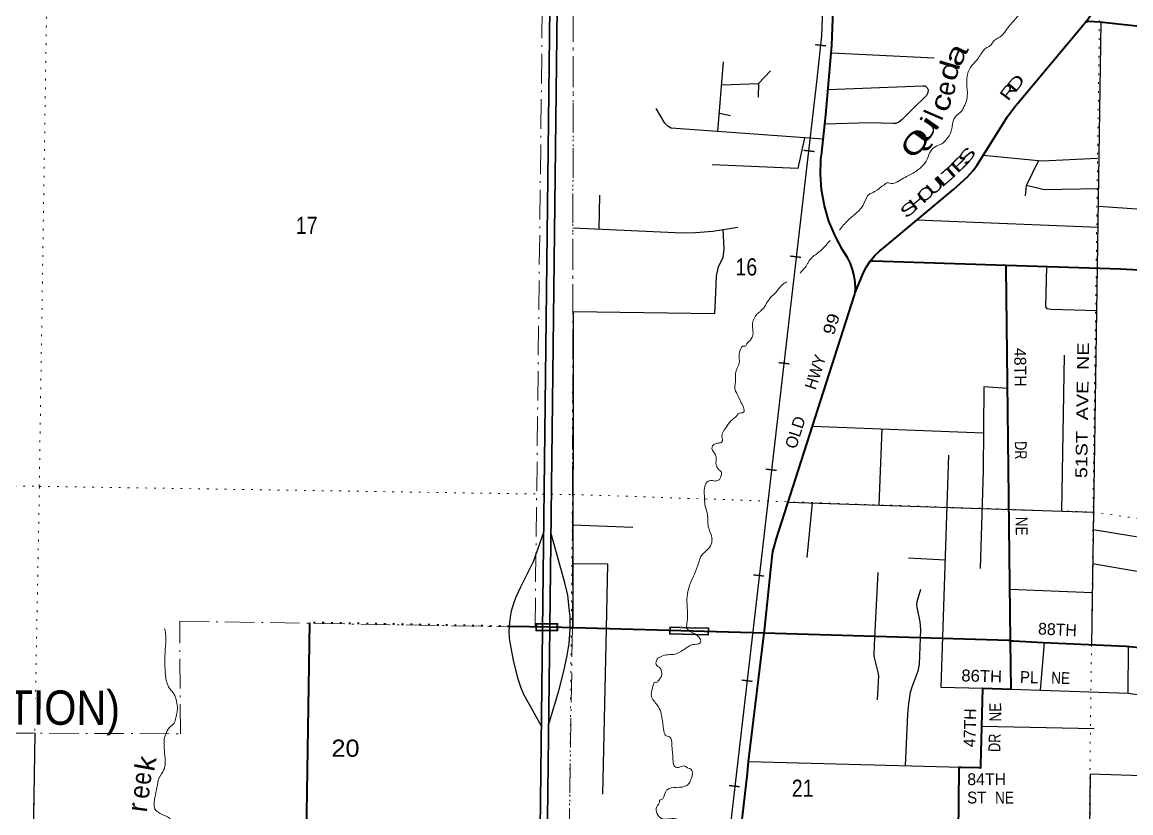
# Model space of a CAD drawing. Header units: feet. Extents: x -493433 to -244333, y 184684 to 373072.
# Drawn here: x -296858 to -285549, y 211413 to 219474 of the extents above; entities that cross this region are included whole.
import ezdxf
from ezdxf.enums import TextEntityAlignment as Align

# ---------------------------------------------------------------- set-up
doc = ezdxf.new("R2010")
doc.units = ezdxf.units.FT
doc.header["$LTSCALE"] = 60
doc.linetypes.add('DOT_DASHED', pattern=[7.7, 5, -1.2, 0.3, -1.2])
doc.linetypes.add('DOTTED', pattern=[1.5, 0.3, -1.2])
for name, color, linetype, lineweight in [('18', 7, 'Continuous', 35), ('19', 7, 'Continuous', 25), ('26', 7, 'Continuous', 40), ('27', 7, 'Continuous', 13), ('29', 7, 'Continuous', 25), ('30', 7, 'Continuous', 13), ('34', 7, 'Continuous', 13), ('39', 7, 'Continuous', 13), ('41', 7, 'Continuous', 13), ('44', 7, 'DOT_DASHED', 13), ('53', 7, 'DOTTED', 40), ('55', 7, 'Continuous', 13), ('61', 7, 'Continuous', 13), ('7', 7, 'DOTTED', 13)]:
    doc.layers.add(name, color=color, linetype=linetype, lineweight=lineweight)

msp = doc.modelspace()

# ---------------------------------------------------------------- linework, layer by layer
at = {"layer": '18'}
for points in [[(-291642.88, 205662.95), (-291597.07, 209410.57), (-291592.3, 209809.74), (-291454.51, 221352.82), (-291450.9, 221654.42), (-291451.19, 221679.42)], [(-291475.57, 213305.47), (-291379.59, 221345.94), (-291379.39, 221453.13)], [(-291568.95, 205626.01), (-291566.95, 205651.01), (-291518.85, 209680.13), (-291475.57, 213305.47)]]:
    msp.add_lwpolyline(points, dxfattribs=at)
at = {"layer": '19'}
for points in [[(-291539.04, 214271.76), (-291646.32, 213972.74), (-291774.98, 213712.35), (-291820.87, 213611.26), (-291842.08, 213556.82), (-291869.75, 213468.23), (-291884.5, 213388.87), (-291892.27, 213269.08), (-291889.11, 213192.3), (-291879.89, 213131.4), (-291849.31, 212970.89), (-291804.27, 212788.12), (-291774.76, 212697.69), (-291743.41, 212622.02), (-291562.56, 212300.93)], [(-291487.49, 212306.76), (-291382.6, 212655.75), (-291333.96, 212856.41), (-291297.07, 213016.97), (-291278.63, 213140.63), (-291268.19, 213284.74), (-291268.48, 213412.86), (-291276.64, 213496.51), (-291292.46, 213630.64), (-291322.2, 213758.8), (-291464.05, 214270.64)]]:
    msp.add_lwpolyline(points, dxfattribs=at)
at = {"layer": '26'}
for p, q in [((-291475.57, 213305.47), (-291889.41, 213313.21)), ((-289288.95, 213242.85), (-291475.57, 213305.47))]:
    msp.add_line(p, q, dxfattribs=at)
for points in [[(-288444.36, 217082.24), (-288489.44, 217152.25), (-288566.59, 217295.85), (-288628.31, 217446.72), (-288673.92, 217603.23), (-288702.92, 217763.64), (-288714.99, 217926.2), (-288710.77, 218064.14), (-288710, 218089.14), (-288705.29, 218114.14), (-288660.53, 218530.1), (-288599.73, 219236.41), (-288572.33, 219962.88), (-288571.32, 219991.57), (-288575.51, 220147.02), (-288595.91, 220301.17), (-288605.37, 220347.62), (-288670.7, 220672.76), (-289027.09, 222224.04)], [(-286014.06, 219471.62), (-285984.87, 219507.96), (-285956.2, 219549), (-285927.26, 219601.34), (-285903.95, 219656.41), (-285886.53, 219713.62), (-285875.18, 219772.33), (-285870.03, 219831.91), (-285838.79, 222100.86)], [(-288207.39, 217036.71), (-288163.13, 217090.69), (-288113.37, 217139.85), (-288058.74, 217183.53), (-287358.56, 217769.2), (-287217.35, 217894.65), (-287157.72, 217961.42), (-287121.01, 218011.39), (-286850.32, 218442.58), (-286805.68, 218511.6), (-286742.12, 218597.93), (-286723.77, 218622.86), (-286702.81, 218647.93), (-286025.48, 219457.96), (-286014.06, 219471.62)], [(-280495.63, 219175.08), (-283147.97, 219177.46), (-285866.37, 219474.76), (-285978.92, 219481.47), (-286014.06, 219471.62)], [(-288361.56, 216716.67), (-288358.95, 216741.67), (-288358.31, 216758.54), (-288360.98, 216824.34), (-288370.51, 216889.51), (-288386.81, 216953.33), (-288409.68, 217015.09), (-288438.88, 217074.13), (-288474.1, 217129.79)], [(-288361.56, 216716.67), (-288351.01, 216741.67), (-288271.51, 216930.09), (-288245.93, 216978.17), (-288207.48, 217036.6), (-288207.39, 217036.71)], [(-286822.02, 216992.58), (-288179.63, 217035.82), (-288207.39, 217036.71)], [(-286775.45, 213162.45), (-286821.79, 216973.39), (-286822.02, 216992.58)], [(-280446.01, 216586.49), (-280471.01, 216589.18), (-285347.41, 216938.37), (-285468.24, 216946.37), (-285655.57, 216955.42), (-286822.02, 216992.58)], [(-289288.95, 213242.85), (-289285.65, 213268.39), (-289220.36, 213895.27), (-289203.14, 214051.18), (-289200.39, 214076.09), (-289194.03, 214101.18), (-289181.61, 214150.21), (-289175.23, 214175.36), (-289167.25, 214200.21), (-288367.32, 216691.67), (-288361.56, 216716.67)], [(-294040.88, 206001.7), (-294040.48, 206026.69), (-293923.8, 213351.28)], [(-289586.82, 210617.06), (-289584.85, 210641.93), (-289565.46, 210897.83), (-289459.64, 211815.83), (-289450.1, 211935.38), (-289292.03, 213218.39), (-289288.95, 213242.85)], [(-286775.45, 213162.45), (-286795.09, 213171.43), (-289288.95, 213242.85)], [(-287314.55, 210564.1), (-287300.01, 211853.54), (-287299.73, 211878.49), (-287276.8, 211877.92), (-287103.14, 211873.58), (-287078.14, 211872.95), (-287077.51, 211897.93), (-287057.64, 212683.15), (-286769.52, 212674.49), (-286775.45, 213162.45)], [(-280468.39, 212760.91), (-280493.39, 212757.38), (-282227.76, 212821.15), (-284535.09, 212999.46), (-285595.75, 213107.26), (-286443.77, 213147.12), (-286745.09, 213161.28), (-286775.45, 213162.45)]]:
    msp.add_lwpolyline(points, dxfattribs=at)
at = {"layer": '29'}
for p, q in [((-285856.42, 219473.67), (-285949.83, 213126.19)), ((-289761.52, 218358.15), (-289703.28, 219069.44)), ((-288602.56, 219161.48), (-287556.1, 219111.29)), ((-289348.42, 218847.61), (-289351.44, 218708.73)), ((-289746.13, 218546.12), (-289633.17, 218523.41)), ((-290968.89, 217711.09), (-290975.31, 217363.84)), ((-285879.84, 217598.49), (-285054.23, 217540.25)), ((-285882.55, 217381.65), (-287733.09, 217455.92)), ((-291237.66, 216521.67), (-291239.96, 213302.94)), ((-286228.48, 216078.62), (-286257.71, 214489.62)), ((-288796.49, 215354.98), (-287052.47, 215286)), ((-288088.83, 215326.99), (-288120.63, 214550.79)), ((-289042.38, 214580.76), (-285936.63, 214479.77)), ((-288799.22, 214572.85), (-288853.04, 214016.81)), ((-291239.21, 214348.53), (-290630.22, 214326.56)), ((-287443.45, 213987.72), (-287817.73, 214007.8)), ((-285942.01, 213657.46), (-286781.85, 213688.38)), ((-290899.48, 213288.97), (-290939.46, 211603.1)), ((-286471.6, 212663.84), (-286429.71, 213146.46)), ((-285574.78, 212631.77), (-285572.25, 213106.16)), ((-287067.45, 212295.45), (-285923.87, 212271.77)), ((-296728.04, 212224.73), (-296840.77, 205069.14)), ((-289450.2, 211934.58), (-287276.8, 211877.92))]:
    msp.add_line(p, q, dxfattribs=at)
for points in [[(-289722.39, 218836), (-289348.42, 218847.61), (-289223.29, 218979.63)], [(-288638.21, 218789.36), (-287669.35, 218826.54), (-287648.32, 218824.04), (-287625.47, 218805.72), (-287616.22, 218783.79), (-287618.79, 218755.39), (-287634.71, 218727.16), (-287778.25, 218583.34), (-287884.14, 218477.62), (-287916.47, 218454.51), (-287945.34, 218441.81), (-287973.56, 218439.72), (-288211.81, 218449.38), (-288670.78, 218434.82)], [(-288687.41, 218280.28), (-290236.93, 218392.62), (-290272.23, 218412.92), (-290302.64, 218445.4), (-290391.66, 218594.97)], [(-288878.31, 218294.12), (-288944.21, 217981.25), (-289819.1, 218019.38)], [(-287054.33, 218117.6), (-286456.32, 218059.05), (-285888.05, 218088.69)], [(-286493.2, 218057.13), (-286616.39, 217804.47), (-286627.14, 217703.88)], [(-285877.63, 217775.52), (-286434.44, 217764.99), (-286614.49, 217808.37)], [(-291239.98, 217375.9), (-290120.58, 217324.88), (-289990.48, 217330.39), (-289812.03, 217342.92), (-289559.38, 217385.5)], [(-289711.73, 217359.82), (-289699.47, 217164.03), (-289711.89, 217070.48), (-289759.52, 216979.18), (-289779.31, 216887.74), (-289786.59, 216714.66), (-289796.16, 216501.33), (-291237.66, 216521.67)], [(-286410.26, 216979.46), (-286421.14, 216571.12), (-286406.02, 216555.18), (-286363.24, 216546.57), (-285893.12, 216535.42)], [(-284485.94, 216876.68), (-284512.27, 215245.66), (-284522.46, 215183.84), (-284577.89, 215022.09), (-284588.45, 214960.32), (-284621.97, 214485.45), (-284621.77, 214409.76), (-284612.53, 214361.24), (-284601.12, 214324.26), (-284549.7, 214235.33), (-284526.53, 214116.4), (-284593.81, 211763.53), (-285965.32, 211807.02), (-286011.06, 207872.71)], [(-286806.8, 215740.39), (-287047.93, 215756.02), (-287056.19, 214900.5), (-287085.5, 213904.21)], [(-287407.51, 215057.89), (-287486.87, 212695.03), (-287057.64, 212683.15)], [(-285932.55, 214300.49), (-285332.97, 214204.39), (-285312.34, 214185.64), (-285317.45, 214135.84), (-285353.13, 213912.63), (-285390.87, 213876), (-285427.59, 213862.8), (-285939.75, 213952.18)], [(-291239.49, 213956.13), (-290888.9, 213952.24), (-290899.48, 213288.97)], [(-288131.2, 213862.96), (-288162.08, 213200.86), (-288171.65, 213037.23), (-288169.49, 213009.66), (-288128.62, 212846.32), (-288123.15, 212810.79), (-288136.69, 212564.54)], [(-287693.89, 213688.89), (-287732.82, 213564.07), (-287735.13, 213531.72), (-287733.26, 213507.98), (-287700.31, 213358.78), (-287695.87, 213282.16), (-287709.72, 212928.63), (-287722, 212857.66), (-287781.32, 212695.25), (-287799.7, 212638.76), (-287818.28, 212528.88), (-287827.35, 212417.5), (-287851.63, 211892.91)], [(-286769.52, 212674.49), (-285574.78, 212631.77), (-284990.6, 212549.31)]]:
    msp.add_lwpolyline(points, dxfattribs=at)
at = {"layer": '34'}
msp.add_lwpolyline([(-285932.72, 231333.5), (-288881.73, 226631.86), (-289071.6, 226213.46), (-289192.32, 225834.27), (-289282.81, 225454.6), (-289397.99, 224647.82), (-289422.44, 224236.85), (-289414.16, 223724.53), (-289385.3, 223371.18), (-288697.86, 220347.54), (-288674.25, 220046.71), (-288703.37, 219331.36), (-288752.49, 218888.53), (-290469.09, 204080.21), (-290521.96, 203655.65), (-290626.98, 202983.94), (-290751.57, 202350.85), (-292908.06, 191299.17), (-292856.04, 191143.11), (-292749.33, 191004.31)], dxfattribs=at)
at = {"layer": '34', "lineweight": 25}
msp.add_lwpolyline([(-288684.18, 219865.85), (-288704.4, 219337.36), (-288753.52, 218894.56), (-290470.12, 204086.25), (-290522.98, 203661.71), (-290628, 202990.03), (-290752.59, 202356.96), (-290821.23, 202004.74)], dxfattribs=at)
at = {"layer": '39'}
for points in [[(-286567.13, 220373.18), (-286553.52, 220311.06), (-286584.12, 220156.28), (-286613.7, 220068.04), (-286629.63, 219949.32), (-286620.45, 219890.7), (-286599.24, 219827.86), (-286590.43, 219745.04), (-286626.21, 219646.81), (-286648.72, 219624.99), (-286667.38, 219591.01), (-286792.83, 219429.7), (-286881.1, 219326.26), (-286956.53, 219271.02), (-286962.76, 219259.01), (-286995.54, 219225.26), (-287017.86, 219215.54), (-287079.38, 219147.97), (-287110.35, 219100.08), (-287169.84, 219032.48), (-287215.57, 218942.47), (-287222.99, 218853.87), (-287216.99, 218718.67), (-287223.63, 218680.46), (-287250.88, 218612.35), (-287273.69, 218570.37), (-287341.2, 218506.93), (-287370.83, 218414.65), (-287373.03, 218402.59), (-287383.85, 218354.37), (-287429.33, 218280.49), (-287478.42, 218234.9), (-287545.42, 218203.72), (-287596.67, 218148.09), (-287638.4, 218056), (-287665.15, 218020.13), (-287740.77, 217952.79), (-287852.58, 217892.08), (-287919.7, 217852.83), (-287992.62, 217829.81), (-288051.07, 217830.75), (-288067.5, 217810.85), (-288093.88, 217799.17), (-288100.02, 217793.22), (-288208.4, 217725.27)], [(-288208.4, 217725.27), (-288216.05, 217720.47), (-288267.78, 217632.58), (-288292.66, 217588.62), (-288431.77, 217455.77), (-288521.52, 217354.47)], [(-288616.79, 217246.72), (-288634.84, 217227.15), (-288745.37, 217118.01), (-288788.19, 217086.45), (-288829.17, 217042.74), (-288845.76, 217012.77), (-288920.74, 216915.76)], [(-289061.18, 216825.76), (-289090.81, 216807), (-289183.08, 216705.64), (-289228.1, 216662), (-289308.52, 216544.33), (-289316.7, 216536.39), (-289330.84, 216523.7)], [(-289333.31, 216521.49), (-289371.89, 216486.87), (-289400.97, 216430.88), (-289409.77, 216382.63), (-289402.95, 216301.87), (-289432.28, 216229.75), (-289465.04, 216196), (-289483.56, 216172.1), (-289491.62, 216172.22), (-289543.88, 216050.06), (-289542.61, 216001.66), (-289576.12, 215919.52), (-289581.85, 215808.71), (-289583.27, 215715.98), (-289581.54, 215712.61)], [(-289581.54, 215712.61), (-289536.29, 215624.49), (-289530.46, 215610.28), (-289499.21, 215545.25), (-289499.95, 215496.88), (-289554.61, 215481.62), (-289562.86, 215469.66), (-289630.32, 215408.23), (-289677.72, 215340.44), (-289719.42, 215250.37), (-289720.28, 215193.92), (-289752.71, 215182.35), (-289795.22, 215170.94), (-289815.65, 215153.11), (-289822.07, 215129.02), (-289780.95, 215049.72), (-289779.15, 215035.58), (-289778.32, 214958.95), (-289760.73, 214922.37), (-289740.89, 214901.89), (-289728.95, 214891.61), (-289727.52, 214853.28), (-289746.34, 214809.22)], [(-289746.34, 214809.22), (-289794.92, 214795.89), (-289817.03, 214800.28), (-289873.7, 214785.06), (-289890.26, 214757.1), (-289896.61, 214605.97), (-289893.41, 214551.47), (-289868.63, 214458.33), (-289863.61, 214391.7), (-289863.7, 214385.66), (-289854.71, 214314.94), (-289821.99, 214213.6), (-289824.68, 214169.28), (-289859.96, 214103.31), (-289927.49, 214037.85), (-289958.98, 213955.7), (-290046.96, 213739.34), (-290072.6, 213644.99), (-290076.28, 213536.17), (-290072.55, 213384.87), (-290079.37, 213334.58), (-290079.89, 213298.6)], [(-295405.67, 213292.94), (-295394.38, 213240.34), (-295396.32, 213113.35), (-295398.5, 212839.16), (-295391.36, 212778.56), (-295348.63, 212673.02), (-295311.04, 212626.04), (-295282.77, 212549.52), (-295274.91, 212470.9), (-295282.77, 212415.86), (-295290.63, 212384.4), (-295307.54, 212327.57), (-295356.62, 212281.99), (-295393.94, 212214.04), (-295411.11, 212145.75), (-295409.61, 212111.45), (-295409.86, 212095.33), (-295400.79, 211897.58), (-295411.51, 211855.41), (-295463.31, 211763.49), (-295478.43, 211697.19), (-295511.81, 211492.07), (-295508.23, 211461.77), (-295480.55, 211427.05), (-295376.58, 211370.94), (-295356.62, 211358.53), (-295329.05, 211315.74), (-295321.52, 211281.34), (-295345.28, 211176.87), (-295380.74, 211098.81), (-295456.51, 211021.38), (-295464.69, 211013.46), (-295526.16, 210947.9), (-295555.58, 210869.74), (-295560.71, 210666.18), (-295574.4, 210561.55), (-295545.62, 210466.32), (-295526.63, 210389.4), (-295493.52, 210314.27), (-295488.86, 210223.46), (-295531.32, 210083), (-295571.02, 209990.88), (-295584.16, 209922.55), (-295623.3, 209735.66), (-295675.1, 209643.74), (-295685.45, 209625.76), (-295708.51, 209567.65), (-295724.16, 209467.1), (-295749.42, 209396.93), (-295851.22, 209198.95), (-295883.32, 209076.47), (-295899.25, 208693.64), (-295882.8, 208582.48), (-295847.91, 208491.19), (-295798.71, 208413.79), (-295759.33, 208352.67), (-295745.93, 208306.09), (-295728.2, 208279.59), (-295723.22, 208208.94), (-295725.53, 208057.76), (-295714.05, 208017.26), (-295682.71, 207958.28), (-295676.82, 207948.1), (-295637.5, 207882.96), (-295588.78, 207773.3), (-295524.99, 207594.85), (-295481.43, 207543.75), (-295382.05, 207451.43), (-295362.42, 207416.84), (-295283.05, 207334.92), (-295229.54, 207275.59), (-295179.71, 207238.5), (-295162, 207209.99), (-295126.07, 207187.24), (-295088.61, 207132.2), (-295080.8, 207115.94), (-295069.14, 207087.53), (-295048.82, 206966.24), (-295036.95, 206951.92), (-294996.79, 206941.2), (-294814.5, 206867.71), (-294780.45, 206853.06), (-294746.77, 206814.21), (-294733.45, 206763.59), (-294740.65, 206687.09), (-294750.45, 206574.34), (-294781.35, 206530.48), (-294783.96, 206492.21), (-294777.15, 206409.43), (-294803.46, 206270.74), (-294805.69, 206256.66), (-294799.96, 206236.41), (-294736.52, 206166.84), (-294718.54, 206156.47), (-294558.88, 206036.21), (-294564.68, 205935.13)], [(-290079.89, 213298.6), (-290052.55, 213266.63), (-289970.29, 213217.9), (-289966.71, 213212.45)], [(-289966.71, 213212.45), (-289936.8, 213166.95), (-289941.17, 213144.84), (-290018.03, 213127.93), (-290030.18, 213124.1), (-290105.46, 213078.92), (-290215.09, 213028.26), (-290287.73, 213023.38), (-290346.48, 213004.16), (-290374.98, 212986.47), (-290391.62, 212952.46), (-290392.02, 212926.25), (-290350.29, 212887.28), (-290334.78, 212846.7), (-290335.34, 212810.41), (-290364.26, 212764.51), (-290386.77, 212742.68), (-290398.83, 212744.9), (-290427.97, 212684.88), (-290439.32, 212602.38), (-290437.39, 212596.3), (-290368.4, 212494.38), (-290326.29, 212348.53), (-290304.11, 212217.12), (-290298.25, 212204.93), (-290256.21, 212186.11), (-290231.22, 212107.07), (-290226.02, 212043.53)], [(-290225.84, 212041.31), (-290219.34, 211961.71), (-290200.35, 211884.78), (-290158.16, 211876.03), (-290109.54, 211891.38), (-290055.51, 211866.32), (-290047.48, 211864.18), (-290023.72, 211835.57), (-290039.22, 211745.09), (-290059.96, 211707.1), (-290078.34, 211691.27), (-290278.56, 211648.11), (-290297.11, 211622.2), (-290342.62, 211546.31), (-290356.78, 211542.51), (-290357.02, 211526.38), (-290384.03, 211474.39), (-290381.1, 211401.75), (-290329.45, 211352.53), (-290192.39, 211352.35), (-290158.32, 211339.7), (-290136.45, 211319.19), (-290134.56, 211311.1), (-290120.77, 211290.71), (-290137.66, 211240.58)]]:
    msp.add_spline(points, degree=3, dxfattribs=at)
at = {"layer": '44'}
for points in [[(-307065.82, 231016.52), (-307061.9, 228230.02), (-304332.72, 228171.06), (-304330.1, 228796.72), (-298610.63, 221378.53), (-301474.87, 221466), (-301663.46, 212242.87), (-295243.48, 212219.28), (-295251.34, 213367.26), (-291625.56, 213306.31)], [(-291625.56, 213306.31), (-291530.58, 221492.53), (-293952.37, 221557.44), (-293969.78, 221174.37), (-298449.54, 221375.58), (-304289.03, 228913.3), (-304251.57, 230963.59), (-306942.57, 231014.7)], [(-304251.57, 230963.59), (-296378.52, 230807.73), (-295221.55, 230795.22), (-291216.76, 230751.93), (-291230.93, 224999.01), (-291232.87, 222346.12), (-291245.56, 213303.05), (-291369.53, 205207.86), (-291332.1, 204239.31), (-291418.64, 203060.2), (-291480.89, 199074.14), (-291663.79, 199027.92), (-292206.05, 198925.7), (-292628.26, 198840.2), (-292799.78, 198799.77), (-293329.71, 198645.74), (-293565.86, 198593.14)]]:
    msp.add_lwpolyline(points, dxfattribs=at)
at = {"layer": '53'}
msp.add_line((-291889.41, 213313.22), (-293923.8, 213351.28), dxfattribs=at)
at = {"layer": '55'}
for p, q in [((-291617.91, 213269.2), (-291617.12, 213344.19)), ((-291617.12, 213344.19), (-291394.81, 213341.86)), ((-291394.81, 213341.86), (-291395.6, 213266.87)), ((-291395.6, 213266.87), (-291617.91, 213269.2))]:
    msp.add_line(p, q, dxfattribs=at)
msp.add_lwpolyline([(-291609.83, 213277.11), (-291609.2, 213336.11), (-291402.88, 213333.94), (-291403.51, 213274.94)], close=True, dxfattribs=at)
at = {"layer": '61'}
for p, q in [((-290255.03, 213234.12), (-290252.91, 213309.29)), ((-290252.91, 213309.29), (-289853.57, 213297.98)), ((-289853.57, 213297.98), (-289855.7, 213222.81)), ((-290255.03, 213234.12), (-289855.7, 213222.81)), ((-290061.7, 213266.36), (-290061.69, 213266.75))]:
    msp.add_line(p, q, dxfattribs=at)
msp.add_lwpolyline([(-290245.14, 213301.06), (-289861.79, 213290.21), (-289863.46, 213231.03), (-290246.81, 213241.88)], close=True, dxfattribs=at)
at = {"layer": '7'}
for p, q in [((-285835.29, 222101.93), (-285935.5, 214478.66)), ((-296601.82, 220068.99), (-296683.5, 214739.17)), ((-291236.22, 219666.41), (-291244.45, 214658.99)), ((-285866.38, 219475.87), (-283147.97, 219177.46)), ((-296682.38, 214738.06), (-296721.8, 212573.87)), ((-296682.4, 214741.41), (-291244.44, 214657.87)), ((-291244.44, 214657.87), (-291280.66, 210749.26)), ((-291238.88, 214659.01), (-285935.5, 214478.66)), ((-285933.27, 214477.55), (-285997.96, 209236.19)), ((-296727.36, 212268.64), (-296727.89, 212239.47)), ((-296780.17, 209514.39), (-296728.02, 212237.39))]:
    msp.add_line(p, q, dxfattribs=at)
for points in [[(-302045.36, 214773.73), (-301616.82, 214773.2), (-296683.51, 214741.41)], [(-285936.63, 214479.77), (-283035.07, 214066.13), (-280374.08, 213975.63)]]:
    msp.add_lwpolyline(points, dxfattribs=at)

# ---------------------------------------------------------------- texts
at = {"layer": '27'}
for s, rotation, width, p in [('R', 53, 1.4, (-286801.42, 218662.83)), ('D', 50.451, 1.5, (-286730.78, 218747.72)), ('S', 49.899, 1.65, (-287232.46, 218005.47)), ('T', 41.057, 1.9, (-287416.51, 217835.8)), ('E', 43.899, 1.8, (-287319.7, 217924.11)), ('U', 40.22, 1.5, (-287577.96, 217698.49)), ('L', 41.057, 1.9, (-287479.41, 217781.07)), ('H', 39.155, 1.45, (-287752.97, 217547.75)), ('O', 39.155, 1.4, (-287673.32, 217621.58)), ('S', 40.544, 1.65, (-287842.11, 217465.8)), ('99', 72.199, 1.2, (-288580.06, 216275.68)), ('HWY', 72.2, 0.95, (-288764.38, 215718.66)), ('DR', 270.696, 0.8, (-286732.55, 215201.77)), ('NE', 270.696, 0.85, (-286724.16, 214430.49)), ('86TH', 358.278, 1.05, (-287279.28, 212754.2)), ('PL', 358.278, 0.95, (-286681.56, 212737.63)), ('NE', 358.278, 0.85, (-286362.17, 212730.52)), ('NE', 90.697, 0.85, (-286869.87, 212344.58)), ('DR', 88.551, 0.8, (-286881.44, 212031.83)), ('ST', 0.257, 0.95, (-287218.97, 211507.8)), ('NE', 0.257, 0.85, (-286933.46, 211506.95))]:
    msp.add_text(s, height=120.9, rotation=rotation, dxfattribs=dict(at, width=width)).set_placement(p)
for s, rotation, p in [('48TH', 270.696, (-286739.12, 216152.09)), ('OLD', 72.2, (-288965.28, 215115.36)), ('88TH', 357.309, (-286497.55, 213231.33)), ('47TH', 88.551, (-287135.65, 212080.46)), ('84TH', 0.257, (-287216.82, 211694.59))]:
    msp.add_text(s, height=120.9, rotation=rotation, dxfattribs=at).set_placement(p)
at = {"layer": '30', "width": 1.25}
msp.add_text('51ST  AVE  NE', height=120, rotation=89.157, dxfattribs=at).set_placement((-285994.85, 214824.42))
at = {"layer": '34'}
for rotation, p in [(83.608, (-288658.73, 219232.63)), (83.325, (-288775.39, 218154.79)), (83.325, (-288914.39, 217076.68)), (83.325, (-289031.68, 215990.01)), (83.325, (-289162.75, 214904.05)), (83.325, (-289289.92, 213826.25)), (83.325, (-289408.22, 212753.2)), (83.325, (-289538.37, 211678.37))]:
    msp.add_text('I', height=110.8, rotation=rotation, dxfattribs=at).set_placement(p, align=Align.CENTER)
at = {"layer": '41'}
for s, rotation, width, p in [('a', 63.827, 1.45, (-287295.32, 219003.56)), ('d', 73.264, 1.3, (-287340.83, 218859.57)), ('e', 80.39, 0.95, (-287354, 218713.28)), ('c', 72.728, 1.3, (-287418.17, 218544.58)), ('u', 54.85, 1.8, (-287647.54, 218217.92)), ('i', 60.417, 1.3, (-287531.75, 218359.1)), ('Q', 51.413, 1.45, (-287764.32, 218063.25)), ('k', 79.631, 1.1, (-295512.97, 211826.18)), ('e', 84.55, 0.85, (-295548.82, 211693.19)), ('e', 82.528, 0.9, (-295569.87, 211547.79))]:
    msp.add_text(s, height=201.5, rotation=rotation, dxfattribs=dict(at, width=width)).set_placement(p)
for s, rotation, p in [('l', 66.627, (-287478.94, 218460.34)), ('r', 82.52, (-295587.63, 211411.89))]:
    msp.add_text(s, height=201.5, rotation=rotation, dxfattribs=at).set_placement(p)
at = {"layer": '44', "width": 0.9}
msp.add_text('(MILITARY  RESERVATION)', height=350, rotation=359.789, dxfattribs=at).set_placement((-298598.85, 212318.1), align=Align.CENTER)
at = {"layer": '7'}
for s, width, p in [('17', 0.85, (-294066.13, 217314.57)), ('16', 0.85, (-289581.34, 216891.47)), ('20', 1.1, (-293703.01, 211984.17)), ('21', 0.85, (-289007.28, 211575.97))]:
    msp.add_text(s, height=175, dxfattribs=dict(at, width=width)).set_placement(p)

doc.saveas('drawing.dxf')
